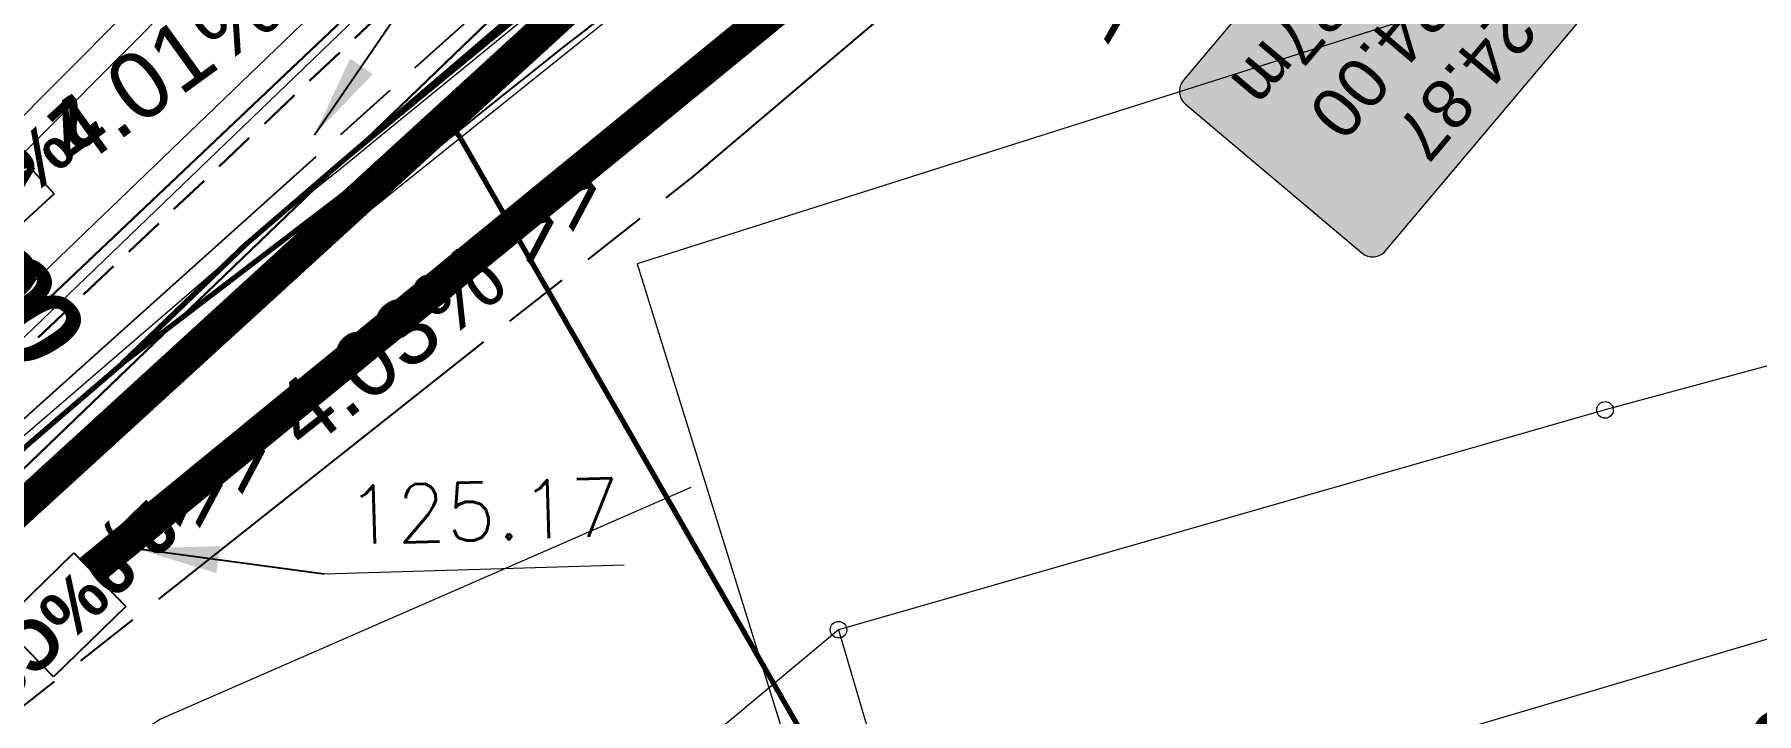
# Model space of a CAD drawing. Header units: metres. Extents: x -2858 to 512, y -1995 to 1252.
# Drawn here: x -1188.38 to -1177.99, y -920.83 to -916.73 of the extents above; entities that cross this region are included whole.
import ezdxf
from ezdxf.enums import TextEntityAlignment as Align
from ezdxf.lldxf.tags import DXFTag

# ---------------------------------------------------------------- set-up
doc = ezdxf.new("R2010")
doc.units = ezdxf.units.M
doc.header["$PDMODE"] = 33
doc.header["$PDSIZE"] = 0.1
for name, pattern in [('AEP-2', [3.9, 2.5, -0.2, 0.4, -0.2, 0.4, -0.2]), ('CACHE', [0.375, 0.25, -0.125]), ('EU-200', [2.85, 2.5, -0.35])]:
    doc.linetypes.add(name, pattern=pattern)
for name, color, linetype, lineweight, true_color in [('03-HCH-15x30-0 à 10cm', 7, 'Continuous', 0, 0xb3ffff), ('Ass - EP - Réseau', 5, 'Continuous', 0, 0x0000ff), ('Ass - EU - Réseau', 1, 'Continuous', 0, 0xff0000), ('Ass - EU - Textes - Regards', 1, 'Continuous', 0, 0xff0000), ('Surface Projet - Textes - Altitudes', 7, 'Continuous', 0, 0x333399), ('Surface PROJET VOIRIE - Cotations - Cotation Points', 7, 'Continuous', 0, 0xc02000), ('Surface PROJET VOIRIE - Entrées en terre talus', 5, 'Continuous', 0, 0x0000ff), ("Surface PROJET VOIRIE - Réseaux d'écoulement", 7, 'Ligne écoulement', 70, 0x33cccc), ('Surface PROJET VOIRIE - Surfaces projet', 7, 'Continuous', 0, 0x333399), ('Surface PROJET VOIRIE - Textes - Altitudes', 7, 'Continuous', 0, 0x333399), ('Surface PROJET VOIRIE - Textes - Pente des côtés', 7, 'Continuous', 0, 0x333399), ("TERRAIN APRES TERR BAT - Lignes d'arêtes", 7, 'Continuous', 0, 0xc04040), ('TERRAIN APRES TERR BAT - Points', 7, 'Continuous', 0, 0x808000)]:
    doc.layers.add(name, color=color, linetype=linetype, lineweight=lineweight, true_color=true_color)
for name, color, linetype, lineweight in [('03-SER-CLOT-MUR-140 ST', 7, 'Continuous', 15), ('05.2-EP-400PVC', 5, 'Continuous', 30), ('06-EU-200PVC', 24, 'EU-200', 30), ('11-TEL-PVC28X2', 6, 'CACHE', 30), ('11-TEL-PVC45X3', 6, 'Continuous', 30)]:
    doc.layers.add(name, color=color, linetype=linetype, lineweight=lineweight)
for name, color, linetype in [('05.2-EP-TXT', 5, 'Continuous'), ('06-EU-TXT', 24, 'Continuous'), ('07-AEP-RES', 94, 'AEP-2'), ('09-BT-RES', 1, 'BT3X150')]:
    doc.layers.add(name, color=color, linetype=linetype)
doc.styles.add('Altitude Surfaces projet', font='arialbi.ttf', dxfattribs={"height": 0.5})
doc.styles.add('ARIAL GRAS', font='arialbd.ttf')
doc.styles.add('Cotation', font='romans.shx')
doc.styles.add('CoteHor.3', font='arial.ttf', dxfattribs={"height": 0.0017})
doc.styles.add('Couches géologiques', font='arial.ttf', dxfattribs={"height": 0.3})
doc.styles.add('Mensura_Standard', font='arial.ttf', dxfattribs={"height": 1})
doc.styles.add('Pente Surfaces projet', font='arial.ttf', dxfattribs={"height": 0.4})
doc.styles.get("Standard").update_dxf_attribs({"font": 'arial.ttf'})
doc.linetypes.add('BT3X150', pattern='A,1.5,-0.05,[133,ltypeshp.shx,S=0.05,R=0,X=-0.05,Y=0],-0.05,1.5,-0.15,0.4,-0.15,0.4,-0.15', length=4.35)
tags = doc.linetypes.add('Ligne écoulement', pattern='A,5,[">",Mensura_Standard,S=2,R=0,X=0,Y=-1],0', length=5).pattern_tags.tags
tags[13:14] = [DXFTag(74, 4), DXFTag(75, 0), DXFTag(340, '0'), DXFTag(46, 0.0), DXFTag(50, 0.0), DXFTag(44, 0.0), DXFTag(45, 0.0)]
doc.dimstyles.get("Standard").update_dxf_attribs({"dimtxt": 0.18, "dimasz": 0.18, "dimexe": 0.18, "dimexo": 0.0625, "dimgap": 0.09, "dimtad": 0, "dimtih": 1, "dimtoh": 1, "dimdec": 4, "dimzin": 0, "dimdsep": 46, "dimtxsty": 'Standard', "dimcen": 0.09, "dimadec": 0, "dimazin": 0, "dimtfac": 1, "dimtdec": 4, "dimtofl": 0, "dimtmove": 0, "dimatfit": 3, "dimfxl": 1, "dimtolj": 1, "dimtzin": 0, "dimarcsym": 0})

# ---------------------------------------------------------------- blocks, each defined once
blk = doc.blocks.new('MENSURA_LEADER214', base_point=(-1142.887, -939.997))
at = {"layer": 'Surface PROJET VOIRIE - Cotations - Cotation Points'}
blk.add_line((-1142.887, -939.997), (-1141.076, -939.997), dxfattribs=at)
at = {"layer": 'Surface PROJET VOIRIE - Cotations - Cotation Points', "style": 'Cotation'}
blk.add_text('125.17', height=0.35, dxfattribs=at).set_placement((-1142.741, -939.472), align=Align.TOP_LEFT)
blk = doc.blocks.new('MENSURA_LEADER294', base_point=(-1136.674, -935.158))
at = {"layer": 'Ass - EU - Textes - Regards', "true_color": 0xffffff}
h = blk.add_hatch(color=7, dxfattribs=at)
edge = h.paths.add_edge_path(flags=0)
edge.add_arc((-1138.357, -937.191), 0.102, 138.1618, 228.1618)
edge.add_line((-1138.425, -937.267), (-1137.389, -938.195))
edge.add_arc((-1137.321, -938.118), 0.102, 228.1618, 318.1618)
edge.add_line((-1137.245, -938.187), (-1135.554, -936.298))
edge.add_arc((-1135.63, -936.23), 0.102, 318.1618, 408.1618)
edge.add_line((-1135.562, -936.154), (-1136.598, -935.226))
edge.add_arc((-1136.666, -935.303), 0.102, 48.1618, 138.1618)
edge.add_line((-1136.742, -935.234), (-1138.433, -937.123))
at = {"layer": 'Ass - EU - Textes - Regards', "color": 1, "true_color": 0xff0000, "flags": 128}
blk.add_lwpolyline([(-1138.433, -937.123), (-1138.433, -937.123, 0.414214), (-1138.425, -937.267), (-1137.389, -938.195), (-1137.389, -938.195, 0.414214), (-1137.245, -938.187), (-1135.554, -936.298), (-1135.554, -936.298, 0.414214), (-1135.562, -936.154), (-1136.598, -935.226), (-1136.598, -935.226, 0.414214), (-1136.742, -935.234)], format="xyb", close=True, dxfattribs=at)
at = {"layer": 'Ass - EU - Textes - Regards', "color": 1, "true_color": 0xff0000, "style": 'Couches géologiques'}
for s, p in [('Prof : 0.87m', (-1136.417, -935.636)), ('Fe : 124.00', (-1136.063, -935.953)), ('T : 124.87', (-1135.71, -936.27))]:
    blk.add_text(s, height=0.3, rotation=228.1618, dxfattribs=at).set_placement(p, align=Align.TOP_LEFT)
blk = doc.blocks.new('PENTE')
at = {"layer": 'Surface PROJET VOIRIE - Textes - Pente des côtés', "color": 96, "true_color": 0x008000, "style": 'Pente Surfaces projet'}
blk.add_text('>> 1.71% >>', height=0.4, rotation=172.7357, dxfattribs=at).set_placement((3049.854, -593.814), align=Align.MIDDLE_CENTER)
at = {"layer": 'Surface PROJET VOIRIE - Textes - Pente des côtés', "color": 24, "true_color": 0x993300, "style": 'Pente Surfaces projet'}
for s, rotation, p in [('>> 4.03% >>', 174.7536, (3055.828, -595.544)), ('>> 4.01% >>', 172.2329, (3055.659, -597.692))]:
    blk.add_text(s, height=0.4, rotation=rotation, dxfattribs=at).set_placement(p, align=Align.MIDDLE_CENTER)
blk = doc.blocks.new('ALTI')
at = {"layer": 'Surface PROJET VOIRIE - Textes - Altitudes', "color": 96, "true_color": 0x008000, "style": 'Altitude Surfaces projet'}
blk.add_text('125.30', height=0.5, rotation=150.0178, dxfattribs=at).set_placement((3580.265, -879.047), align=Align.MIDDLE_LEFT)
at = {"layer": 'Surface PROJET VOIRIE - Textes - Altitudes', "color": 24, "true_color": 0x993300, "style": 'Altitude Surfaces projet'}
for rotation, p in [(84.1491, (3584.665, -890.229)), (84.1131, (3584.614, -890.509))]:
    blk.add_text('124.90', height=0.5, rotation=rotation, dxfattribs=at).set_placement(p, align=Align.MIDDLE_LEFT)
blk = doc.blocks.new('ASSAI')
at = {"layer": 'Ass - EP - Réseau', "flags": 128}
for points in [[(1282.634, -335.428), (1261.011, -334.285)], [(1282.541, -335.583), (1261.002, -334.445)]]:
    blk.add_lwpolyline(points, dxfattribs=at)
at = {"layer": 'Ass - EU - Réseau', "flags": 128}
for points in [[(1277.716, -334.538), (1263.605, -333.477)], [(1277.76, -334.742), (1263.59, -333.677)]]:
    blk.add_lwpolyline(points, dxfattribs=at)
at = {"layer": 'Surface PROJET VOIRIE - Entrées en terre talus', "flags": 128}
blk.add_lwpolyline([(1258.264, -331.127), (1258.678, -331.272), (1262.269, -332.163), (1262.903, -332.333), (1264.798, -332.653), (1267.54, -333.083), (1268.404, -333.219), (1268.704, -333.266), (1269.419, -333.388), (1270.464, -333.466), (1268.462, -333.084), (1267.592, -332.918), (1264.794, -332.384), (1262.962, -332.001), (1262.19, -331.893), (1261.505, -331.784), (1258.015, -330.746)], dxfattribs=at)
at = {"layer": "Surface PROJET VOIRIE - Réseaux d'écoulement", "flags": 128}
for points in [[(1270.243, -326.336), (1268.09, -332.855), (1268.09, -332.855), (1268.083, -332.892), (1268.066, -332.978), (1268.06, -333.008)], [(1275.763, -328.747), (1277.445, -332.038), (1277.764, -334.134), (1277.764, -334.135), (1277.764, -334.135), (1277.764, -334.135), (1277.637, -334.131), (1276.082, -334.078), (1274.461, -333.907), (1271.21, -333.564), (1270.464, -333.466), (1269.419, -333.388), (1268.701, -333.294), (1263.104, -332.546), (1262.888, -332.402), (1258.656, -331.344), (1257.183, -331.203), (1256.849, -330.922), (1256.537, -330.475), (1252.201, -327.953), (1251.895, -327.775)], [(1268.701, -333.294), (1262.888, -332.402)], [(1270.464, -333.466), (1268.462, -333.084), (1268.06, -333.008), (1267.592, -332.918), (1264.794, -332.384)]]:
    blk.add_lwpolyline(points, dxfattribs=at)
at = {"layer": 'Surface PROJET VOIRIE - Surfaces projet', "flags": 128}
blk.add_lwpolyline([(1292.522, -315.148), (1289.661, -321.125), (1289.46, -321.121), (1288.692, -322.798), (1284.228, -330.343), (1283.286, -331.496), (1281.626, -333.029), (1279.925, -333.892), (1278.393, -334.264), (1276.081, -334.258), (1268.701, -333.294), (1262.888, -332.402), (1258.656, -331.344), (1257.094, -330.799), (1251.895, -327.775), (1247.234, -325.142), (1240.193, -320.629), (1237.369, -318.032), (1232.553, -323.998), (1236.449, -324.829), (1243.473, -329.261), (1243.564, -330.564), (1239.049, -327.756), (1235.064, -333.686)], dxfattribs=at)
blk.add_lwpolyline([(1274.719, -317.597), (1269.121, -314.57), (1264.543, -322.669), (1270.243, -326.336), (1270.872, -325.848), (1275.763, -328.747), (1276.859, -328.187), (1282.452, -331.064), (1286.953, -322.962), (1288.187, -323.101), (1283.218, -331.217), (1281.55, -332.744), (1277.764, -334.134), (1271.241, -333.38), (1261.511, -331.759), (1257.682, -330.574), (1262.27, -322.845), (1268.429, -313.597), (1274.905, -316.871)], close=True, dxfattribs=at)
at = {"layer": "TERRAIN APRES TERR BAT - Lignes d'arêtes", "flags": 128}
for points in [[(1263.011, -325.514), (1264.708, -326.618), (1264.708, -326.618), (1268.778, -329.178), (1270.059, -329.364)], [(1275.368, -331.49), (1275.331, -329.833), (1270.299, -326.58), (1269.641, -327.781), (1262.984, -323.673), (1268.803, -313.838), (1268.098, -313.421)], [(1268.778, -329.178), (1269.641, -327.781)]]:
    blk.add_lwpolyline(points, dxfattribs=at)
at = {"layer": 'TERRAIN APRES TERR BAT - Points'}
for p in [(1264.708, -326.618), (1264.708, -326.618), (1264.708, -326.618), (1264.708, -326.618), (1268.778, -329.178), (1268.778, -329.178)]:
    blk.add_point(p, dxfattribs=at)
at = {"layer": 'Ass - EU - Textes - Regards', "rotation": 133.5650505867652}
blk.add_blockref('MENSURA_LEADER294', (1262.288, -329.917), dxfattribs=at)
at = {"layer": 'Surface PROJET VOIRIE - Cotations - Cotation Points', "rotation": 133.5650505867652}
blk.add_blockref('MENSURA_LEADER214', (1270.597, -331.713), dxfattribs=at)
at = {"layer": 'Surface PROJET VOIRIE - Textes - Altitudes', "color": 105, "true_color": 0x339966, "style": 'CoteHor.3'}
for p in [(1267.592, -332.918), (1267.54, -333.083), (1268.462, -333.084), (1268.404, -333.219), (1268.704, -333.266), (1269.419, -333.387), (1270.464, -333.466)]:
    blk.add_text('124.93', height=0.0017, rotation=133.5651, dxfattribs=at).set_placement(p, align=Align.TOP_LEFT)
at = {"layer": 'Surface PROJET VOIRIE - Textes - Altitudes', "color": 24, "true_color": 0x993300, "style": 'CoteHor.3'}
blk.add_text('124.90', height=0.0017, rotation=81.9176, dxfattribs=at).set_placement((1268.7, -333.304), align=Align.MIDDLE_LEFT)
at = {"layer": 'Surface PROJET VOIRIE - Textes - Altitudes', "color": 96, "true_color": 0x008000, "style": 'CoteHor.3'}
blk.add_text('125.09', height=0.0017, rotation=81.9745, dxfattribs=at).set_placement((1271.242, -333.377), align=Align.MIDDLE_LEFT)
at = {"layer": 'Surface PROJET VOIRIE - Cotations - Cotation Points', "linetype": 'Continuous', "lineweight": 0}
for points in [[(1271.239, -332.66), (1270.597, -331.713)], [(1268.664, -333.521), (1266.61, -333.789)]]:
    blk.add_leader(points, dimstyle='Standard', override={"dimasz": 0.5}, dxfattribs=at)

msp = doc.modelspace()

# ---------------------------------------------------------------- linework, layer by layer
at = {"layer": '03-HCH-15x30-0 à 10cm', "const_width": 0.2, "flags": 128}
msp.add_lwpolyline([(-1190.05, -938.335), (-1190.487, -936.784), (-1192.633, -929.73), (-1192.749, -925.631), (-1191.532, -923.233), (-1190.104, -921.652), (-1180.297, -913.639), (-1178.158, -911.901), (-1174.339, -909.793), (-1174.039, -910.919), (-1165.28, -908.653), (-1163.016, -908.121)], dxfattribs=at)
at = {"layer": '05.2-EP-400PVC', "flags": 128}
msp.add_lwpolyline([(-1183.602, -976.234), (-1188.949, -949.398), (-1195.384, -928.797), (-1195.414, -925.07), (-1179.584, -910.077), (-1169.809, -901.992)], dxfattribs=at)
at = {"layer": '06-EU-200PVC', "const_width": 0.2, "flags": 128}
msp.add_lwpolyline([(-1146.569, -909.409), (-1151.066, -902.967), (-1160.538, -905.572), (-1180.452, -912.388), (-1185.207, -916.618), (-1191.976, -922.8), (-1194.725, -926.696), (-1187.49, -948.357), (-1184.501, -966.698), (-1181.419, -976.164), (-1171.585, -993.303), (-1187.458, -1005.243)], dxfattribs=at)
at = {"layer": '07-AEP-RES', "flags": 128}
msp.add_lwpolyline([(-1151.798, -901.327), (-1179.485, -911.02), (-1191.259, -921.577), (-1195.283, -926.471), (-1195.181, -927.894), (-1196.227, -928.164)], dxfattribs=at)
at = {"layer": '09-BT-RES', "flags": 128}
msp.add_lwpolyline([(-1150.714, -906.444, 0.212428), (-1152.049, -904.93), (-1179.102, -911.585, -0.052006), (-1182.704, -914.962, 0.060964), (-1193.243, -924.489, 0.194531), (-1193.948, -925.538, 0.236401), (-1189.055, -940.923, 0.001492)], format="xyb", dxfattribs=at)
at = {"layer": '11-TEL-PVC45X3', "flags": 128}
msp.add_lwpolyline([(-1155.84, -904.881), (-1179.656, -910.904), (-1193.576, -924.285), (-1193.752, -925.901), (-1193.808, -926.823), (-1193.246, -929.811), (-1186.623, -949.452), (-1186.642, -949.944), (-1185.173, -959.784), (-1182.499, -973.1), (-1182.213, -974.068), (-1175.707, -985.272)], dxfattribs=at)

# ---------------------------------------------------------------- next in the draw order: texts
at = {"layer": '06-EU-TXT', "insert": (-1188.225, -920.208), "char_height": 0.3, "attachment_point": 5, "rotation": 224.2192, "style": 'ARIAL GRAS', "bg_fill": 19, "box_fill_scale": 1.25, "bg_fill_color": 256, "bg_fill_transparency": 0}
msp.add_mtext_dynamic_manual_height_columns('<2,9%%%C200', width=0.4594, gutter_width=7.5, heights=[0], dxfattribs=at)

# ---------------------------------------------------------------- next in the draw order: linework, layer by layer
at = {"layer": '11-TEL-PVC28X2', "color": 0, "flags": 128}
msp.add_lwpolyline([(-1159.674, -898.965), (-1159.403, -901.209, -0.37262), (-1161.356, -904.106), (-1179.588, -910.28), (-1193.608, -923.522), (-1195.035, -927.36), (-1189.166, -944.258), (-1187.601, -949.762), (-1184.908, -965.726), (-1183.704, -971.766), (-1179.902, -980.336), (-1175.082, -988.094), (-1165.224, -999.889), (-1153.242, -990.904)], format="xyb", dxfattribs=at)

# ---------------------------------------------------------------- next in the draw order: texts
at = {"layer": '05.2-EP-TXT', "insert": (-1188.636, -917.733), "char_height": 0.3, "attachment_point": 5, "rotation": 222.4756, "style": 'ARIAL GRAS', "bg_fill": 19, "box_fill_scale": 1.25, "bg_fill_color": 256, "bg_fill_transparency": 0}
msp.add_mtext_dynamic_manual_height_columns('2%%%C500', width=0.4594, gutter_width=7.5, heights=[0], dxfattribs=at)

# ---------------------------------------------------------------- next in the draw order: block references
at = {"layer": '05.2-EP-TXT', "rotation": 228.1617603435354}
msp.add_blockref('ASSAI', (-91.968, -194.614), dxfattribs=at)

# ---------------------------------------------------------------- next in the draw order: linework, layer by layer
at = {"layer": '03-SER-CLOT-MUR-140 ST', "flags": 128}
for points in [[(-1173.766, -920.653), (-1175.433, -915.164), (-1184.743, -918.117), (-1182.872, -924.134)], [(-1184.42, -919.464), (-1187.617, -920.861), (-1188.78, -921.622), (-1190.81, -924.159), (-1191.538, -925.478), (-1192.131, -927.217), (-1192.013, -928.018)]]:
    msp.add_lwpolyline(points, dxfattribs=at)
at = {"layer": '07-AEP-RES', "color": 4, "flags": 128}
msp.add_lwpolyline([(-1153.726, -908.305), (-1156.243, -907.044), (-1174.918, -911.051), (-1180.153, -913.987), (-1184.41, -917.592), (-1189.34, -921.489), (-1191.323, -923.627), (-1193.017, -925.75), (-1193.338, -928.846), (-1189.114, -941.026), (-1188.18, -940.86), (-1185.342, -947.917), (-1175.19, -943.987), (-1176.071, -941.603), (-1171.282, -939.381), (-1168.771, -937.734), (-1165.649, -945.366), (-1160.976, -959.603)], dxfattribs=at)

# ---------------------------------------------------------------- next in the draw order: block references
at = {"layer": 'Surface Projet - Textes - Altitudes', "rotation": 228.1617603435354}
msp.add_blockref('ALTI', (1864.659, 1159.814), dxfattribs=at)
at = {"layer": 'Surface PROJET VOIRIE - Textes - Pente des côtés', "rotation": 223.6617603435353}
msp.add_blockref('PENTE', (1435.59, 760.299), dxfattribs=at)

doc.saveas('drawing.dxf')
